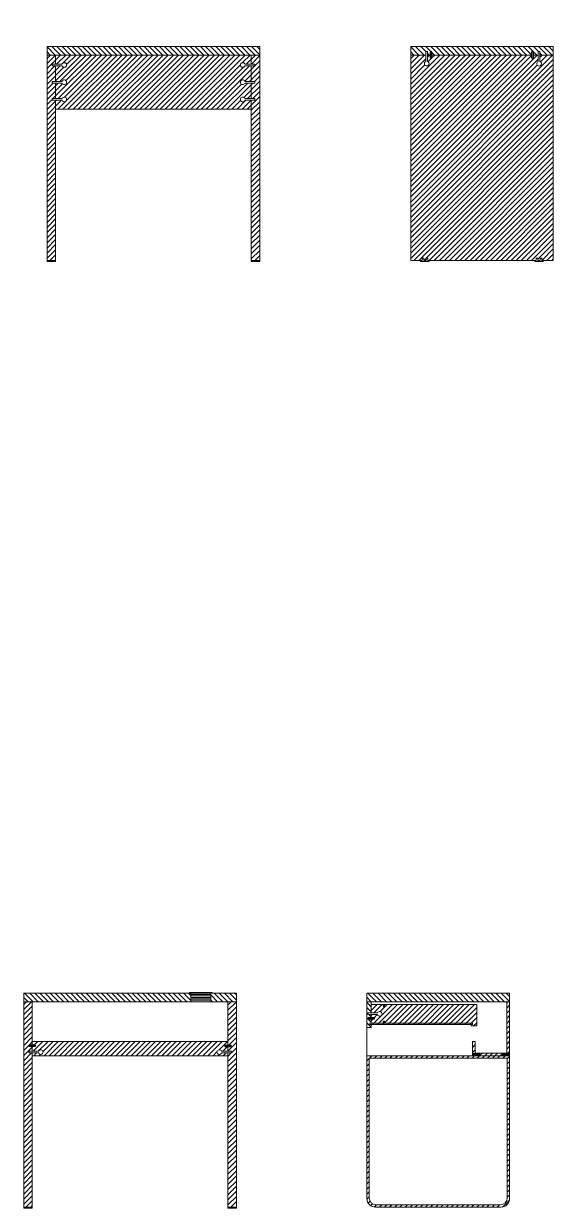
# Model space of a CAD drawing. Header units: millimetres. Extents: x 1003 to 2542, y -779 to 516.
# Drawn here: x 1009.9 to 1195.6, y -778.5 to -363.4 of the extents above; entities that cross this region are included whole.
import ezdxf

# ---------------------------------------------------------------- set-up
doc = ezdxf.new("R2010")
doc.units = ezdxf.units.MM
doc.header["$LTSCALE"] = 100
doc.linetypes.add('CONTINUA', pattern=[0])
doc.layers.add('A-FURN', color=8, linetype='Continuous', lineweight=18)
doc.layers.add('SQUADRA', color=7, linetype='Continuous')
doc.layers.add('TESTI', color=8, linetype='Continuous')

msp = doc.modelspace()

# ---------------------------------------------------------------- hatches: boundary and pattern name
at = {"layer": 'SQUADRA', "linetype": 'CONTINUA', "ltscale": 0.02}
h = msp.add_hatch(dxfattribs=at)
h.set_pattern_fill('ANSI31', color=4, scale=0.4)
h.paths.add_polyline_path([(1072.42, 15.25), (1071.42, 15.25), (1071.42, 8.75), (1071.92, 8.75), (1071.92, 8.25), (1071.42, 8.25), (1071.42, 8.03), (1072.42, 8.03)])
h.paths.add_polyline_path([(1089.74, -378.22), (1087.5, -378.22, -5.307225), (1087.5, -377.62), (1089.74, -377.62), (1089.74, -374.42), (1021.14, -374.42), (1021.14, -377.62), (1023.38, -377.62, -5.307225), (1023.38, -378.22), (1021.14, -378.22), (1021.14, -383.66), (1023.38, -383.66, -5.307225), (1023.38, -384.26), (1021.14, -384.26), (1021.14, -389.69), (1023.38, -389.69, -5.307225), (1023.38, -390.29), (1021.14, -390.29), (1021.14, -393.42), (1055.44, -393.42), (1089.74, -393.42), (1089.74, -390.29), (1087.5, -390.29, -5.307225), (1087.5, -389.69), (1089.74, -389.69), (1089.74, -384.26), (1087.5, -384.26, -5.307225), (1087.5, -383.66), (1089.74, -383.66)])
h.paths.add_polyline_path([(1021.14, -390.29), (1019.94, -390.29), (1019.94, -389.69), (1021.14, -389.69), (1021.14, -384.26), (1019.94, -384.26), (1019.94, -383.66), (1021.14, -383.66), (1021.14, -378.22), (1019.94, -378.22), (1019.94, -377.62), (1021.14, -377.62), (1021.14, -374.42), (1018.14, -374.42), (1018.14, -446.42), (1019.64, -446.42), (1021.14, -446.42)])
h.paths.add_polyline_path([(1092.74, -374.42), (1089.74, -374.42), (1089.74, -377.62), (1090.95, -377.62), (1090.95, -378.22), (1089.74, -378.22), (1089.74, -383.66), (1090.95, -383.66), (1090.95, -384.26), (1089.74, -384.26), (1089.74, -389.69), (1090.95, -389.69), (1090.95, -390.29), (1089.74, -390.29), (1089.74, -446.42), (1091.24, -446.42), (1092.74, -446.42)])
h.paths.add_polyline_path([(1081.54, -721.83), (1080.49, -721.83), (1080.49, -721.33), (1081.54, -721.33), (1081.54, -720.1), (1012.94, -720.1), (1012.94, -721.33), (1013.99, -721.33), (1013.99, -721.83), (1012.94, -721.83), (1012.94, -723.5), (1015.18, -723.5, -5.307225), (1015.18, -724.1), (1012.94, -724.1), (1012.94, -725.1), (1081.54, -725.13), (1081.54, -724.1), (1079.3, -724.1, -5.307225), (1079.3, -723.5), (1081.54, -723.5)])
h.paths.add_polyline_path([(1012.94, -706.13), (1009.94, -706.13), (1009.94, -778.13), (1011.44, -778.13), (1012.94, -778.13), (1012.94, -724.1), (1011.73, -724.1), (1011.73, -723.5), (1012.94, -723.5), (1012.94, -721.83), (1011.85, -721.83), (1011.85, -721.33), (1012.94, -721.33), (1012.94, -720.1)])
h.paths.add_polyline_path([(1084.54, -706.13), (1081.54, -706.13), (1081.54, -721.33), (1082.63, -721.33), (1082.63, -721.83), (1081.54, -721.83), (1081.54, -723.5), (1082.74, -723.5), (1082.74, -724.1), (1081.54, -724.1), (1081.54, -725.13), (1081.54, -778.13), (1083.04, -778.13), (1084.54, -778.13)])
h = msp.add_hatch(dxfattribs=at)
h.set_pattern_fill('ANSI31', color=4, scale=0.4, angle=90)
h.paths.add_polyline_path([(1092.74, -371.42), (1018.14, -371.42), (1018.14, -374.42), (1021.14, -374.42), (1092.74, -374.42)])
h.paths.add_polyline_path([(1195.61, -371.42), (1145.61, -371.42), (1145.61, -374.42), (1150.91, -374.42), (1150.91, -373.21), (1151.51, -373.21), (1151.51, -374.42), (1152.58, -374.42), (1152.58, -373.35), (1153.08, -373.35), (1153.08, -374.42), (1188.14, -374.42), (1188.14, -373.35), (1188.64, -373.35), (1188.64, -374.44), (1190.31, -374.44), (1190.31, -373.24), (1190.91, -373.24), (1190.91, -374.44), (1195.61, -374.44)])
h = msp.add_hatch(dxfattribs=at)
h.set_pattern_fill('ANSI31', color=4, scale=0.4)
h.paths.add_polyline_path([(1195.61, -374.44), (1190.91, -374.44), (1190.91, -376.68, -5.307225), (1190.31, -376.68), (1190.31, -374.44), (1188.64, -374.44), (1188.64, -375.49), (1188.14, -375.49), (1188.14, -374.42), (1153.08, -374.42), (1153.08, -375.49), (1152.58, -375.49), (1152.58, -374.42), (1151.51, -374.42), (1151.51, -376.65, -5.307225), (1150.91, -376.66), (1150.91, -374.42), (1145.61, -374.42), (1145.61, -446.42), (1149.11, -446.42), (1149.61, -446.42), (1149.61, -445.62), (1150.21, -445.62), (1150.21, -446.42), (1151.01, -446.42), (1151.01, -445.62), (1151.61, -445.62), (1151.61, -446.42), (1152.11, -446.42), (1189.11, -446.42), (1189.61, -446.42), (1189.61, -445.62), (1190.21, -445.62), (1190.21, -446.42), (1191.01, -446.42), (1191.01, -445.62), (1191.61, -445.62), (1191.61, -446.42), (1192.11, -446.42), (1195.61, -446.42)])
h = msp.add_hatch(dxfattribs=at)
h.set_pattern_fill('ANSI31', color=4, scale=0.4, angle=90)
h.paths.add_polyline_path([(1068.54, -703.13), (1047.24, -703.13), (1009.94, -703.13), (1009.94, -706.13), (1012.94, -706.13), (1047.24, -706.13), (1068.54, -706.13)])
h.paths.add_polyline_path([(1084.54, -703.13), (1075.54, -703.13), (1075.54, -706.13), (1081.54, -706.13), (1084.54, -706.13)])
h.paths.add_polyline_path([(1180.26, -703.13), (1130.26, -703.13), (1130.26, -706.13), (1131.76, -706.13), (1180.26, -706.13)])
h = msp.add_hatch(dxfattribs=at)
h.set_pattern_fill('ANSI31', color=4, scale=0.4)
h.paths.add_polyline_path([(1168.76, -707.13), (1131.76, -707.13), (1131.76, -710.08), (1133.98, -710.08, -5.305142), (1133.96, -710.68), (1131.76, -710.68), (1131.76, -711.75), (1132.83, -711.75), (1132.83, -712.25), (1131.76, -712.25), (1131.76, -713.63), (1167.26, -713.63), (1167.26, -714.13), (1166.76, -714.13), (1166.76, -714.63), (1168.76, -714.63)])
h.paths.add_polyline_path([(1136.01, -707.64, -1), (1136.49, -707.64, -1)], flags=16)
h.paths.add_polyline_path([(1136.49, -713.15, -1), (1136.01, -713.15, -1)], flags=16)
h.paths.add_polyline_path([(1167.26, -713.63), (1131.76, -713.63), (1131.26, -713.63), (1131.26, -714.13), (1167.26, -714.13)])
h.paths.add_polyline_path([(1168.26, -720.13), (1167.26, -720.13), (1167.26, -725.13), (1168.26, -725.13), (1168.26, -724.88), (1167.52, -724.88), (1167.52, -724.38), (1168.26, -724.38), (1168.26, -724.13)])
h.paths.add_polyline_path([(1177.9, -724.36), (1179.26, -724.36), (1179.26, -724.13), (1168.26, -724.13), (1168.26, -724.38), (1169.67, -724.38), (1169.67, -724.88), (1168.26, -724.88), (1168.26, -725.13), (1179.26, -725.13), (1179.26, -724.86), (1177.9, -724.86)])
h.paths.add_polyline_path([(1180.26, -706.13), (1179.26, -706.13), (1179.26, -724.36), (1180.05, -724.36), (1180.05, -724.86), (1179.26, -724.86), (1179.26, -725.13), (1180.26, -725.13)])
h.paths.add_polyline_path([(1180.26, -725.13), (1179.26, -725.13), (1168.26, -725.13), (1167.26, -725.13), (1130.26, -725.13), (1130.26, -775.13, 0.414214), (1133.26, -778.13), (1177.26, -778.13, 0.414214), (1180.26, -775.13)])
h.paths.add_polyline_path([(1179.46, -725.93), (1179.46, -774.83, -0.414214), (1176.96, -777.33), (1133.56, -777.33, -0.414214), (1131.06, -774.83), (1131.06, -725.93)], flags=16)
h = msp.add_hatch(dxfattribs=at)
h.set_pattern_fill('ANSI31', color=4, scale=0.4, angle=90)
h.paths.add_polyline_path([(1131.76, -706.13), (1130.26, -706.13), (1130.26, -715.13), (1131.76, -715.13), (1131.76, -714.13), (1131.26, -714.13), (1131.26, -713.63), (1131.76, -713.63), (1131.76, -712.25), (1130.69, -712.25), (1130.69, -711.75), (1131.76, -711.75), (1131.76, -710.68), (1130.55, -710.68), (1130.55, -710.08), (1131.76, -710.08)])

# ---------------------------------------------------------------- linework, layer by layer
at = {"layer": 'A-FURN', "color": 5, "linetype": 'CONTINUA', "ltscale": 0.02}
for p, q in [((1018.14, -371.42), (1092.74, -371.42)), ((1018.14, -374.42), (1018.14, -371.42)), ((1092.74, -374.42), (1092.74, -371.42)), ((1145.61, -374.42), (1145.61, -371.42)), ((1145.61, -371.42), (1195.61, -371.42)), ((1018.14, -374.42), (1021.14, -374.42)), ((1092.74, -374.42), (1089.74, -374.42)), ((1150.91, -374.42), (1145.61, -374.42)), ((1152.58, -374.42), (1151.51, -374.42)), ((1188.14, -374.42), (1153.08, -374.42)), ((1190.31, -374.44), (1188.64, -374.44)), ((1190.91, -374.44), (1195.61, -374.44)), ((1021.14, -393.42), (1055.44, -393.42)), ((1089.74, -393.42), (1055.44, -393.42)), ((1018.14, -446.42), (1021.14, -446.42)), ((1018.14, -446.42), (1019.64, -446.42)), ((1021.14, -446.42), (1019.64, -446.42)), ((1092.74, -446.42), (1089.74, -446.42)), ((1089.74, -446.42), (1091.24, -446.42)), ((1092.74, -446.42), (1091.24, -446.42)), ((1145.61, -446.42), (1149.11, -446.42)), ((1152.11, -446.42), (1189.11, -446.42)), ((1192.11, -446.42), (1195.61, -446.42)), ((1009.94, -703.13), (1047.24, -703.13)), ((1009.94, -706.13), (1009.94, -703.13)), ((1068.54, -703.13), (1047.24, -703.13)), ((1084.54, -703.13), (1075.54, -703.13)), ((1084.54, -706.13), (1084.54, -703.13)), ((1009.94, -706.13), (1012.94, -706.13)), ((1012.94, -706.13), (1012.94, -720.1)), ((1084.54, -706.13), (1081.54, -706.13)), ((1168.76, -707.13), (1131.76, -707.13)), ((1131.76, -711.75), (1131.76, -710.68)), ((1131.76, -713.63), (1167.26, -713.63)), ((1131.76, -715.13), (1131.76, -714.13)), ((1012.94, -720.1), (1081.54, -720.1)), ((1012.94, -721.34), (1012.94, -720.1)), ((1012.94, -723.5), (1012.94, -721.84)), ((1012.94, -724.1), (1012.94, -778.13)), ((1168.26, -724.13), (1168.26, -724.38)), ((1168.26, -724.88), (1168.26, -725.13)), ((1179.26, -725.13), (1180.26, -725.13)), ((1009.94, -778.13), (1012.94, -778.13)), ((1012.94, -778.13), (1011.44, -778.13)), ((1084.54, -778.13), (1081.54, -778.13)), ((1081.54, -778.13), (1083.04, -778.13)), ((1084.54, -778.13), (1083.04, -778.13))]:
    msp.add_line(p, q, dxfattribs=at)
at = {"layer": 'A-FURN', "color": 6, "linetype": 'CONTINUA', "ltscale": 0.02}
for p, q in [((1150.91, -373.21), (1151.51, -373.21)), ((1150.91, -376.66), (1150.91, -373.21)), ((1151.51, -376.65), (1151.51, -373.21)), ((1190.31, -373.24), (1190.91, -373.24)), ((1190.31, -376.68), (1190.31, -373.24)), ((1190.91, -376.68), (1190.91, -373.24)), ((1023.38, -377.62), (1019.94, -377.62)), ((1019.94, -378.22), (1019.94, -377.62)), ((1087.5, -377.62), (1090.95, -377.62)), ((1090.95, -378.22), (1090.95, -377.62)), ((1023.38, -378.22), (1019.94, -378.22)), ((1087.5, -378.22), (1090.95, -378.22)), ((1023.38, -383.66), (1019.94, -383.66)), ((1019.94, -384.26), (1019.94, -383.66)), ((1023.38, -384.26), (1019.94, -384.26)), ((1087.5, -383.66), (1090.95, -383.66)), ((1087.5, -384.26), (1090.95, -384.26)), ((1090.95, -384.26), (1090.95, -383.66)), ((1023.38, -389.69), (1019.94, -389.69)), ((1019.94, -390.29), (1019.94, -389.69)), ((1087.5, -389.69), (1090.95, -389.69)), ((1090.95, -390.29), (1090.95, -389.69)), ((1023.38, -390.29), (1019.94, -390.29)), ((1087.5, -390.29), (1090.95, -390.29)), ((1133.98, -710.08), (1130.55, -710.08)), ((1130.55, -710.08), (1130.55, -710.68)), ((1133.96, -710.68), (1130.55, -710.68)), ((1011.73, -723.5), (1011.73, -724.1)), ((1015.18, -723.5), (1011.73, -723.5)), ((1015.18, -724.1), (1011.73, -724.1)), ((1079.3, -723.5), (1082.74, -723.5)), ((1079.3, -724.1), (1082.74, -724.1)), ((1082.74, -723.5), (1082.74, -724.1))]:
    msp.add_line(p, q, dxfattribs=at)
at = {"layer": 'A-FURN', "color": 5}
for p, q in [((1195.61, -446.42), (1195.61, -371.42)), ((1021.14, -374.42), (1018.14, -374.42)), ((1018.14, -446.42), (1018.14, -374.42)), ((1021.14, -374.42), (1092.74, -374.42)), ((1021.14, -377.62), (1021.14, -374.42)), ((1089.74, -374.42), (1092.74, -374.42)), ((1089.74, -377.62), (1089.74, -374.42)), ((1092.74, -446.42), (1092.74, -374.42)), ((1145.61, -374.42), (1145.61, -446.42)), ((1021.14, -383.66), (1021.14, -378.22)), ((1089.74, -383.66), (1089.74, -378.22)), ((1021.14, -389.69), (1021.14, -384.26)), ((1089.74, -389.69), (1089.74, -384.26)), ((1021.14, -446.42), (1021.14, -390.29)), ((1089.74, -446.42), (1089.74, -390.29)), ((1130.26, -706.13), (1130.26, -703.13)), ((1012.94, -706.13), (1009.94, -706.13)), ((1009.94, -778.13), (1009.94, -706.13)), ((1012.94, -706.13), (1047.24, -706.13)), ((1068.54, -706.13), (1047.24, -706.13)), ((1081.54, -706.13), (1075.54, -706.13)), ((1081.54, -706.13), (1084.54, -706.13)), ((1081.54, -721.33), (1081.54, -706.13)), ((1084.54, -778.13), (1084.54, -706.13)), ((1130.26, -706.13), (1180.26, -706.13)), ((1130.26, -706.13), (1130.26, -715.13)), ((1131.76, -706.13), (1131.76, -710.08)), ((1168.76, -707.13), (1168.76, -714.63)), ((1179.26, -724.36), (1179.26, -706.13)), ((1131.26, -713.63), (1131.26, -714.13)), ((1131.76, -712.25), (1131.76, -713.63)), ((1167.26, -713.63), (1167.26, -714.13)), ((1166.76, -714.13), (1166.76, -714.63)), ((1081.54, -723.5), (1081.54, -721.83)), ((1167.26, -720.13), (1168.26, -720.13)), ((1081.54, -778.13), (1081.54, -724.1)), ((1130.26, -775.13), (1130.26, -725.13)), ((1130.26, -725.13), (1173.26, -725.13)), ((1131.06, -774.83), (1131.06, -725.93)), ((1131.06, -725.93), (1179.46, -725.93)), ((1179.26, -725.13), (1179.26, -724.86)), ((1133.26, -778.13), (1177.26, -778.13)), ((1133.56, -777.33), (1176.96, -777.33))]:
    msp.add_line(p, q, dxfattribs=at)
at = {"layer": 'A-FURN', "color": 3, "linetype": 'CONTINUA', "ltscale": 0.02}
for p, q in [((1018.14, -446.82), (1018.14, -446.42)), ((1019.64, -446.82), (1018.14, -446.82)), ((1019.64, -446.82), (1021.14, -446.82)), ((1021.14, -446.82), (1021.14, -446.42)), ((1089.74, -446.82), (1089.74, -446.42)), ((1091.24, -446.82), (1089.74, -446.82)), ((1091.24, -446.82), (1092.74, -446.82)), ((1092.74, -446.82), (1092.74, -446.42)), ((1149.11, -446.82), (1149.11, -446.42)), ((1149.11, -446.42), (1149.61, -446.42)), ((1150.61, -446.82), (1149.11, -446.82)), ((1149.61, -446.42), (1149.61, -445.62)), ((1149.61, -445.62), (1150.21, -445.62)), ((1150.21, -446.42), (1150.21, -445.62)), ((1150.21, -446.42), (1151.01, -446.42)), ((1150.61, -446.82), (1152.11, -446.82)), ((1151.01, -446.42), (1151.01, -445.62)), ((1151.61, -445.62), (1151.01, -445.62)), ((1151.61, -446.42), (1151.61, -445.62)), ((1151.61, -446.42), (1152.11, -446.42)), ((1152.11, -446.82), (1152.11, -446.42)), ((1189.11, -446.82), (1189.11, -446.42)), ((1189.11, -446.42), (1189.61, -446.42)), ((1190.61, -446.82), (1189.11, -446.82)), ((1189.61, -446.42), (1189.61, -445.62)), ((1189.61, -445.62), (1190.21, -445.62)), ((1190.21, -446.42), (1190.21, -445.62)), ((1190.21, -446.42), (1191.01, -446.42)), ((1190.61, -446.82), (1192.11, -446.82)), ((1191.01, -446.42), (1191.01, -445.62)), ((1191.61, -445.62), (1191.01, -445.62)), ((1191.61, -446.42), (1191.61, -445.62)), ((1191.61, -446.42), (1192.11, -446.42)), ((1192.11, -446.82), (1192.11, -446.42)), ((1009.94, -778.53), (1009.94, -778.13)), ((1011.44, -778.53), (1009.94, -778.53)), ((1011.44, -778.53), (1012.94, -778.53)), ((1012.94, -778.53), (1012.94, -778.13)), ((1081.54, -778.53), (1081.54, -778.13)), ((1083.04, -778.53), (1081.54, -778.53)), ((1083.04, -778.53), (1084.54, -778.53)), ((1084.54, -778.53), (1084.54, -778.13))]:
    msp.add_line(p, q, dxfattribs=at)
at = {"layer": 'A-FURN', "color": 6, "linetype": 'CONTINUA', "ltscale": 0.1}
for p, q in [((1068.04, -703.13), (1068.04, -702.93)), ((1068.04, -702.93), (1076.04, -702.93)), ((1068.04, -703.13), (1076.04, -703.13)), ((1068.54, -703.63), (1075.54, -703.63)), ((1068.54, -704.13), (1075.54, -704.13)), ((1068.54, -704.63), (1075.54, -704.63)), ((1068.54, -705.13), (1075.54, -705.13)), ((1068.54, -705.63), (1075.54, -705.63)), ((1076.04, -703.13), (1076.04, -702.93)), ((1068.54, -706.13), (1075.54, -706.13))]:
    msp.add_line(p, q, dxfattribs=at)
at = {"layer": 'A-FURN', "color": 5, "linetype": 'CONTINUA', "ltscale": 0.1}
for p, q in [((1068.54, -706.13), (1068.54, -703.13)), ((1075.54, -706.13), (1075.54, -703.13)), ((1130.26, -703.13), (1180.26, -703.13)), ((1180.26, -706.13), (1180.26, -703.13)), ((1180.26, -706.13), (1180.26, -725.13)), ((1131.26, -713.63), (1131.76, -713.63)), ((1131.76, -715.13), (1130.26, -715.13)), ((1131.26, -714.13), (1167.26, -714.13)), ((1166.76, -714.63), (1168.76, -714.63)), ((1167.26, -720.13), (1167.26, -725.13)), ((1168.26, -720.13), (1168.26, -724.13)), ((1012.94, -725.1), (1081.54, -725.13)), ((1167.26, -725.13), (1179.26, -725.13)), ((1168.26, -724.13), (1179.26, -724.13)), ((1179.46, -725.93), (1179.46, -774.83)), ((1180.26, -725.13), (1180.26, -775.13))]:
    msp.add_line(p, q, dxfattribs=at)
at = {"layer": 'A-FURN', "color": 1, "linetype": 'CONTINUA', "ltscale": 0.1}
msp.add_line((1131.76, -706.13), (1130.26, -706.13), dxfattribs=at)
at = {"layer": 'A-FURN', "color": 7, "linetype": 'CONTINUA', "ltscale": 0.02}
msp.add_line((1130.26, -715.13), (1130.26, -725.13), dxfattribs=at)
at = {"layer": 'A-FURN', "color": 1, "linetype": 'CONTINUA', "ltscale": 0.02}
msp.add_line((1009.94, -778.13), (1011.44, -778.13), dxfattribs=at)
at = {"layer": 'A-FURN', "color": 6, "linetype": 'CONTINUA', "ltscale": 0.1}
for centre in [(1136.25, -707.64), (1136.25, -713.15)]:
    msp.add_circle(centre, 0.242, dxfattribs=at)
at = {"layer": 'A-FURN', "color": 6}
for centre, start, end in [((1024.15, -377.92), 201.4703, 158.7875), ((1086.74, -377.92), 21.2125, 338.5297), ((1151.22, -377.42), 111.4703, 68.7875), ((1190.62, -377.45), 111.4703, 68.7875), ((1024.15, -383.95), 201.4703, 158.7875), ((1086.74, -383.95), 21.2125, 338.5297), ((1024.15, -389.99), 201.4703, 158.7875), ((1086.74, -389.99), 21.2125, 338.5297), ((1134.74, -710.4), 199.7952, 157.096), ((1015.94, -723.8), 201.2125, 158.5297), ((1078.53, -723.8), 21.4703, 338.7875)]:
    msp.add_arc(centre, 0.824, start, end, dxfattribs=at)
at = {"layer": 'A-FURN', "color": 5}
for centre, radius, start, end in [((1133.26, -775.13), 3, 180, 270), ((1133.56, -774.83), 2.5, 180, 270), ((1177.26, -775.13), 3, 270, 0)]:
    msp.add_arc(centre, radius, start, end, dxfattribs=at)
at = {"layer": 'A-FURN', "color": 5, "linetype": 'CONTINUA', "ltscale": 0.1}
msp.add_arc((1176.96, -774.83), 2.5, 270, 0, dxfattribs=at)
at = {"layer": 'TESTI', "color": 6, "linetype": 'CONTINUA', "ltscale": 0.02}
for p, q in [((1152.58, -375.49), (1152.58, -373.35)), ((1153.08, -373.35), (1152.58, -373.35)), ((1153.08, -375.49), (1153.08, -373.35)), ((1188.14, -375.49), (1188.14, -373.35)), ((1188.64, -373.35), (1188.14, -373.35)), ((1188.64, -375.49), (1188.64, -373.35)), ((1152.58, -375.49), (1153.08, -375.49)), ((1188.14, -375.49), (1188.64, -375.49)), ((1132.83, -711.75), (1130.69, -711.75)), ((1130.69, -712.25), (1130.69, -711.75)), ((1132.83, -712.25), (1130.69, -712.25)), ((1132.83, -711.75), (1132.83, -712.25)), ((1013.99, -721.33), (1011.85, -721.33)), ((1011.85, -721.83), (1011.85, -721.33)), ((1013.99, -721.83), (1011.85, -721.83)), ((1013.99, -721.33), (1013.99, -721.83)), ((1080.49, -721.33), (1082.63, -721.33)), ((1080.49, -721.33), (1080.49, -721.83)), ((1080.49, -721.83), (1082.63, -721.83)), ((1082.63, -721.83), (1082.63, -721.33)), ((1169.67, -724.38), (1167.52, -724.38)), ((1167.52, -724.88), (1167.52, -724.38)), ((1169.67, -724.88), (1167.52, -724.88)), ((1169.67, -724.38), (1169.67, -724.88)), ((1180.05, -724.36), (1177.9, -724.36)), ((1177.9, -724.86), (1177.9, -724.36)), ((1180.05, -724.86), (1177.9, -724.86)), ((1180.05, -724.36), (1180.05, -724.86))]:
    msp.add_line(p, q, dxfattribs=at)

doc.saveas('drawing.dxf')
